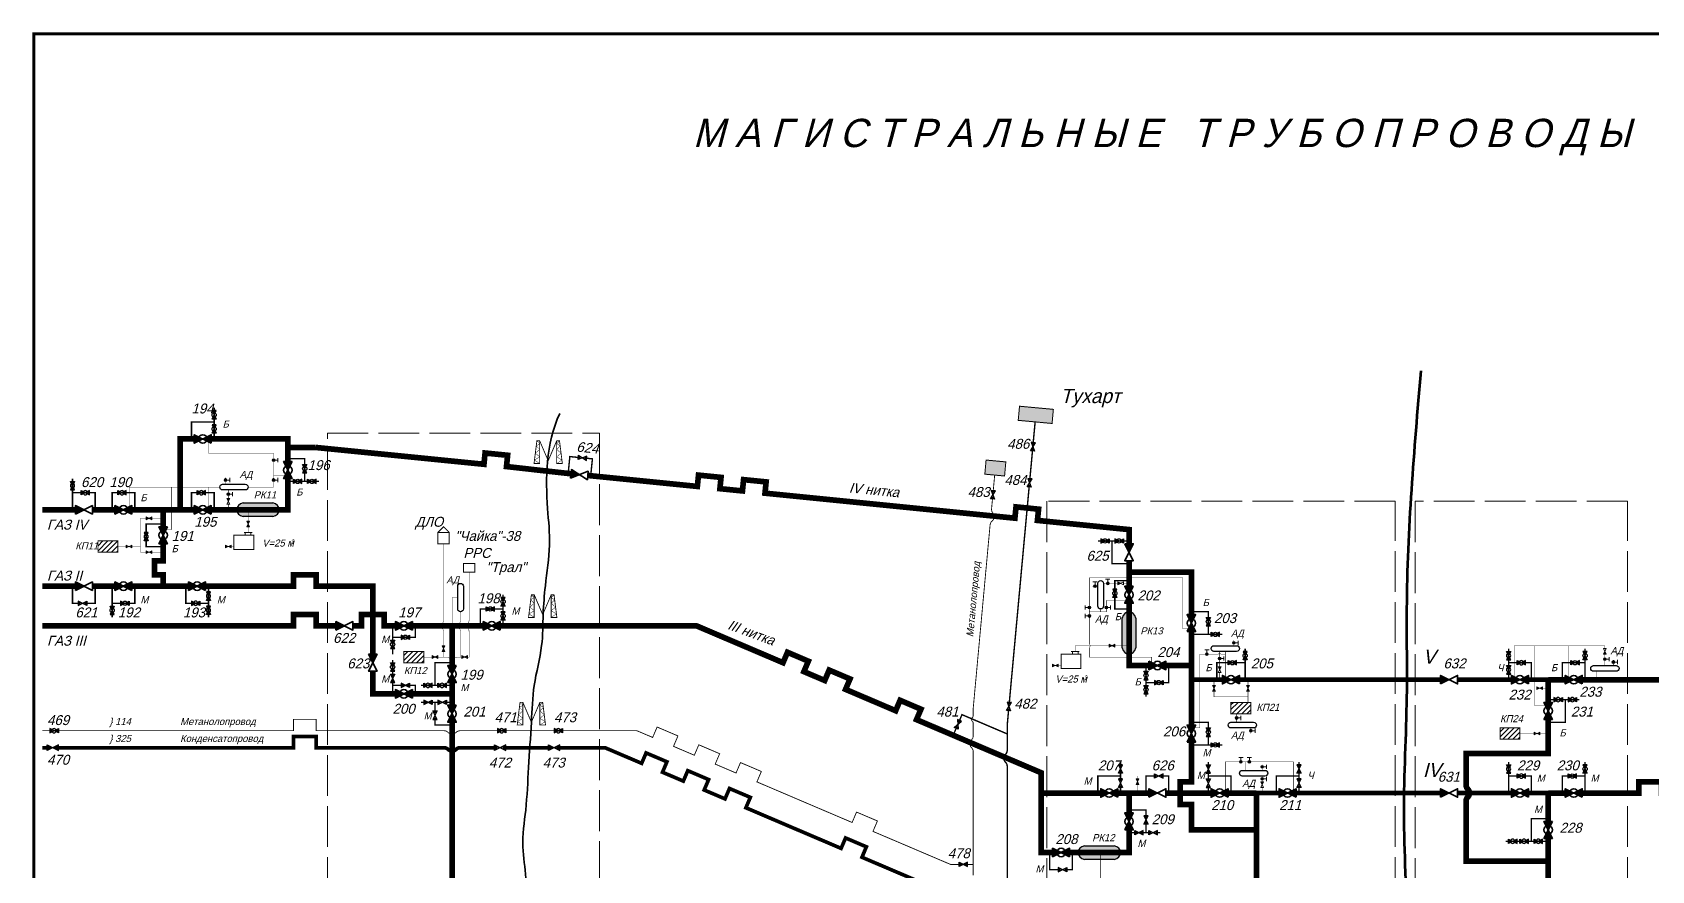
# Model space of a CAD drawing. Header units: millimetres. Extents: x 0 to 3108, y -1 to 580.
# Drawn here: x 1069 to 1640, y 284 to 580 of the extents above; entities that cross this region are included whole.
import ezdxf

# ---------------------------------------------------------------- set-up
doc = ezdxf.new("R2010")
doc.units = ezdxf.units.MM
doc.header["$MEASUREMENT"] = 0
doc.linetypes.add('ACAD_ISO02W100', pattern=[15, 12, -3])
for name, color, linetype in [('АД', 7, 'Continuous'), ('Вентили', 7, 'Continuous'), ('ВТС', 7, 'Continuous'), ('ДЛО', 7, 'Continuous'), ('Емкости', 7, 'Continuous'), ('Задвижки ручн.ВД', 7, 'Continuous'), ('Клапаны обр.', 7, 'Continuous'), ('КП', 7, 'Continuous'), ('Краны шар.ВД', 7, 'Continuous'), ('Площадки', 7, 'Continuous'), ('Рамка', 7, 'Continuous'), ('Трубы 0057', 7, 'Continuous'), ('Трубы 0108', 7, 'Continuous'), ('Трубы 0114', 7, 'Continuous'), ('Трубы 0159', 7, 'Continuous'), ('Трубы 0325', 7, 'Continuous'), ('Трубы 0529', 7, 'Continuous'), ('Трубы 0720', 7, 'Continuous')]:
    doc.layers.add(name, color=color, linetype=linetype)
doc.layers.add('Штрих.', color=7, linetype='ACAD_ISO02W100', lineweight=15)
doc.styles.add('# елементов', font='ruslat.shx', dxfattribs={"oblique": 15, "height": 2.5})
doc.styles.add('# елементов 3.5', font='ruslat.shx', dxfattribs={"oblique": 15, "height": 3.5})
doc.styles.add('Наим. объектов', font='ruslat.shx', dxfattribs={"oblique": 15, "height": 3.5})
doc.styles.add('Наим. труб', font='ruslat.shx', dxfattribs={"oblique": 15, "height": 2.5})
doc.styles.add('Рамка 10', font='ruslat.shx', dxfattribs={"oblique": 15, "height": 10})
doc.styles.add('Рамка 5', font='ruslat.shx', dxfattribs={"oblique": 15, "height": 5})

# ---------------------------------------------------------------- blocks, each defined once
blk = doc.blocks.new('Клапан обр.')
at = {"layer": 'Клапаны обр.', "linetype": 'ByBlock', "lineweight": -2}
blk.add_hatch(color=0, dxfattribs=at).paths.add_polyline_path([(0, 0.25), (0, -0.25), (0.5, 0)])
at = {"layer": 'Клапаны обр.', "color": 0, "linetype": 'ByBlock', "lineweight": -2}
blk.add_lwpolyline([(0, -0.25), (0, 0.25), (1, -0.25), (1, 0.25)], close=True, dxfattribs=at)
blk = doc.blocks.new('Кран шар.ВД')
at = {"layer": 'Краны шар.ВД', "linetype": 'ByBlock', "lineweight": -2}
h = blk.add_hatch(color=0, dxfattribs=at)
edge = h.paths.add_edge_path()
edge.add_ellipse((0.5, 0), major_axis=(0.177, 0.177), ratio=1, start_angle=108.43495, end_angle=135, ccw=False)
edge.add_line((0.276, 0.112), (0, 0.25))
edge.add_line((0, 0.25), (0, -0.25))
edge.add_line((0, -0.25), (0.276, -0.112))
edge.add_ellipse((0.5, 0), major_axis=(-0.177, 0.177), ratio=1, start_angle=45, end_angle=71.56505, ccw=False)
edge = h.paths.add_edge_path()
edge.add_line((0.5, 0), (0.276, 0.112))
edge.add_ellipse((0.5, 0), major_axis=(0.177, 0.177), ratio=1, start_angle=108.43495, end_angle=135)
edge.add_ellipse((0.5, 0), major_axis=(-0.177, 0.177), ratio=1, start_angle=45, end_angle=71.56505)
edge.add_line((0.276, -0.112), (0.5, 0))
edge = h.paths.add_edge_path()
edge.add_line((0.5, 0), (0.724, -0.112))
edge.add_ellipse((0.5, 0), major_axis=(0.177, 0.177), ratio=1, start_angle=288.43495, end_angle=315)
edge.add_ellipse((0.5, 0), major_axis=(-0.177, 0.177), ratio=1, start_angle=225, end_angle=251.56505)
edge.add_line((0.724, 0.112), (0.5, 0))
edge = h.paths.add_edge_path()
edge.add_ellipse((0.5, 0), major_axis=(0.177, 0.177), ratio=1, start_angle=288.43495, end_angle=315, ccw=False)
edge.add_line((0.724, -0.112), (1, -0.25))
edge.add_line((1, -0.25), (1, 0.25))
edge.add_line((1, 0.25), (0.724, 0.112))
edge.add_ellipse((0.5, 0), major_axis=(-0.177, 0.177), ratio=1, start_angle=225, end_angle=251.56505, ccw=False)
at = {"layer": 'Краны шар.ВД', "color": 0, "linetype": 'ByBlock', "lineweight": -2}
blk.add_lwpolyline([(0, 0.25), (1, -0.25), (1, 0.25), (0, -0.25)], close=True, dxfattribs=at)
blk.add_lwpolyline([(0.25, 0, 1), (0.75, 0, 1), (0.25, 0)], format="xyb", close=True, dxfattribs=at)
blk = doc.blocks.new('ВТС')
at = {"layer": 'ВТС', "linetype": 'ByBlock', "lineweight": -2}
blk.add_hatch(color=0, dxfattribs=at).paths.add_polyline_path([(0.15, 0.2, 0.75), (0.15, -0.2), (0.85, -0.2, 0.75), (0.85, 0.2)])
at = {"layer": 'ВТС', "color": 0, "linetype": 'ByBlock', "lineweight": -2}
blk.add_lwpolyline([(0.15, -0.2, -0.75), (0.15, 0.2), (0.85, 0.2, -0.75), (0.85, -0.2)], format="xyb", close=True, dxfattribs=at)
blk = doc.blocks.new('АД')
at = {"layer": 'АД', "color": 0, "linetype": 'ByBlock', "lineweight": -2}
blk.add_lwpolyline([(0.9, -0.1), (0.1, -0.1, -1), (0.1, 0.1), (0.9, 0.1, -1)], format="xyb", close=True, dxfattribs=at)
blk = doc.blocks.new('Вентиль')
at = {"layer": 'Вентили', "linetype": 'ByBlock', "lineweight": -2}
blk.add_hatch(color=0, dxfattribs=at).paths.add_polyline_path([(1, 0, 1), (0, 0, 1)])
at = {"layer": 'Вентили', "color": 0, "linetype": 'ByBlock', "lineweight": -2}
for points in [[(-0.25, 1.5), (1.25, 1.5)], [(0.5, 0.5), (0.5, 1.5)]]:
    blk.add_lwpolyline(points, dxfattribs=at)
blk.add_lwpolyline([(0, 0, 1), (1, 0, 1)], format="xyb", close=True, dxfattribs=at)
blk = doc.blocks.new('Задвижка ручн.ВД')
at = {"layer": 'Задвижки ручн.ВД', "linetype": 'ByBlock', "lineweight": -2}
h = blk.add_hatch(color=0, dxfattribs=at)
edge = h.paths.add_edge_path()
edge.add_ellipse((0.5, 0), major_axis=(0.177, 0.177), ratio=1, start_angle=108.4349, end_angle=135, ccw=False)
edge.add_line((0.28, 0.11), (0, 0.25))
edge.add_line((0, 0.25), (0, -0.25))
edge.add_line((0, -0.25), (0.28, -0.11))
edge.add_ellipse((0.5, 0), major_axis=(-0.177, 0.177), ratio=1, start_angle=45, end_angle=71.5651, ccw=False)
edge = h.paths.add_edge_path()
edge.add_line((0.5, 0), (0.28, 0.11))
edge.add_ellipse((0.5, 0), major_axis=(0.177, 0.177), ratio=1, start_angle=108.4349, end_angle=135)
edge.add_ellipse((0.5, 0), major_axis=(-0.177, 0.177), ratio=1, start_angle=45, end_angle=71.5651)
edge.add_line((0.28, -0.11), (0.5, 0))
edge = h.paths.add_edge_path()
edge.add_line((0.5, 0), (0.72, -0.11))
edge.add_ellipse((0.5, 0), major_axis=(0.177, 0.177), ratio=1, start_angle=288.4349, end_angle=315)
edge.add_ellipse((0.5, 0), major_axis=(-0.177, 0.177), ratio=1, start_angle=225, end_angle=251.5651)
edge.add_line((0.72, 0.11), (0.5, 0))
edge = h.paths.add_edge_path()
edge.add_ellipse((0.5, 0), major_axis=(0.177, 0.177), ratio=1, start_angle=288.4349, end_angle=315, ccw=False)
edge.add_line((0.72, -0.11), (1, -0.25))
edge.add_line((1, -0.25), (1, 0.25))
edge.add_line((1, 0.25), (0.72, 0.11))
edge.add_ellipse((0.5, 0), major_axis=(-0.177, 0.177), ratio=1, start_angle=225, end_angle=251.5651, ccw=False)
at = {"layer": 'Задвижки ручн.ВД', "color": 0, "linetype": 'ByBlock', "lineweight": -2}
blk.add_lwpolyline([(1, 0.25), (0, -0.25), (0, 0.25), (1, -0.25)], close=True, dxfattribs=at)
blk = doc.blocks.new('Пересеч. 057-114')
at = {"layer": 'Трубы 0057', "const_width": 0.15}
blk.add_lwpolyline([(-0.71, 0, -0.198912), (-0.35, -0.15), (-0.35, -0.15, 0.414214), (0.35, -0.15), (0.35, -0.15, -0.198912), (0.71, 0)], format="xyb", dxfattribs=at)
blk = doc.blocks.new('КП')
at = {"layer": 'Емкости', "linetype": 'ByBlock', "lineweight": -2}
h = blk.add_hatch(dxfattribs=at)
h.set_pattern_fill('ANSI31', color=0, scale=10, angle=180, style=0)
h.set_pattern_definition([(225, (927, 327), (0.8838835, -0.8838835), [])])
h.paths.add_polyline_path([(7, 2), (0, 2), (0, -2), (7, -2)])
at = {"layer": 'Емкости', "color": 0, "linetype": 'ByBlock', "lineweight": -2, "const_width": 0.35}
blk.add_lwpolyline([(7, -2), (0, -2), (0, 2), (7, 2)], close=True, dxfattribs=at)
blk = doc.blocks.new('Пересеч. 114-720')
at = {"layer": 'Трубы 0114', "color": 0, "linetype": 'ByBlock', "lineweight": -2, "const_width": 0.3}
blk.add_lwpolyline([(-2.83, 0, -0.198912), (-1.41, -0.59), (-1.41, -0.59, 0.414214), (1.41, -0.59), (1.41, -0.59, -0.198912), (2.83, 0)], format="xyb", dxfattribs=at)
blk = doc.blocks.new('Пересеч. 114-325')
at = {"layer": 'Трубы 0114', "color": 0, "linetype": 'ByBlock', "lineweight": -2, "const_width": 0.3}
blk.add_lwpolyline([(-1.41, 0, -0.198912), (-0.71, -0.29), (-0.71, -0.29, 0.414214), (0.71, -0.29), (0.71, -0.29, -0.198912), (1.41, 0)], format="xyb", dxfattribs=at)
blk = doc.blocks.new('Пересеч. 159-720')
at = {"layer": 'Трубы 0159', "const_width": 0.5}
blk.add_lwpolyline([(-2.83, 0, -0.198912), (-1.41, -0.59), (-1.41, -0.59, 0.414214), (1.41, -0.59), (1.41, -0.59, -0.198912), (2.83, 0)], format="xyb", dxfattribs=at)
blk = doc.blocks.new('Пересеч. 720-159')
at = {"layer": 'Трубы 0720', "const_width": 2}
blk.add_lwpolyline([(-2.83, 0, -0.198912), (-1.41, -0.59), (-1.41, -0.59, 0.414214), (1.41, -0.59), (1.41, -0.59, -0.198912), (2.83, 0)], format="xyb", dxfattribs=at)
blk = doc.blocks.new('ДЛО')
at = {"layer": 'ДЛО', "color": 0, "linetype": 'ByBlock', "lineweight": -2, "const_width": 0.35}
blk.add_lwpolyline([(2, 0), (-2, 0), (-2, 4), (0, 6), (2, 4)], close=True, dxfattribs=at)
blk.add_lwpolyline([(-2, 4), (2, 4)], dxfattribs=at)
blk = doc.blocks.new('Пересеч. 325-720')
at = {"layer": 'Трубы 0325', "color": 0, "linetype": 'ByBlock', "lineweight": -2, "const_width": 1.3}
blk.add_lwpolyline([(-2.83, 0, -0.198912), (-1.41, -0.59), (-1.41, -0.59, 0.414214), (1.41, -0.59), (1.41, -0.59, -0.198912), (2.83, 0)], format="xyb", dxfattribs=at)
blk = doc.blocks.new('Пересеч. 057-720')
at = {"layer": 'Трубы 0057', "const_width": 0.15}
blk.add_lwpolyline([(-1.95, 0, -0.148069), (-1.12, -0.25), (-0.83, -0.45, 0.302776), (0.83, -0.45), (1.12, -0.25, -0.148069), (1.95, 0)], format="xyb", dxfattribs=at)

msp = doc.modelspace()

# ---------------------------------------------------------------- hatches: boundary and pattern name
at = {"layer": 'Площадки', "lineweight": 15}
for points in [[(1429.29, 446.44), (1417.34, 447.54), (1416.88, 442.56), (1428.83, 441.46)], [(1412.51, 427.89), (1405.54, 428.54), (1405.09, 423.56), (1412.06, 422.92)]]:
    msp.add_hatch(color=9, dxfattribs=at).paths.add_polyline_path(points)

# ---------------------------------------------------------------- linework, layer by layer
at = {"layer": 'Емкости', "const_width": 0.35}
for points in [[(1140, 402), (1147, 402), (1147, 397), (1140, 397)], [(1221, 392), (1225, 392), (1225, 389), (1221, 389)], [(1432, 360), (1439, 360), (1439, 355), (1432, 355)]]:
    msp.add_lwpolyline(points, close=True, dxfattribs=at)
for points in [[(1143.5, 403), (1146.5, 403)], [(1144, 402), (1144, 403)], [(1146, 402), (1146, 403)], [(1435.5, 361), (1438.5, 361)], [(1436, 360), (1436, 361)], [(1438, 360), (1438, 361)]]:
    msp.add_lwpolyline(points, dxfattribs=at)
at = {"layer": 'Площадки'}
for points, const_width in [([(1417.34, 447.54), (1429.29, 446.44), (1428.83, 441.46), (1416.88, 442.56)], 0.35), ([(1246.94, 435.31), (1245.94, 427.31), (1247.94, 427.31), (1247.94, 435.31)], 0.3), ([(1253.94, 427.31), (1253.94, 435.31), (1254.94, 435.31), (1255.94, 427.31)], 0.3), ([(1405.54, 428.54), (1412.51, 427.89), (1412.06, 422.92), (1405.09, 423.56)], 0.35), ([(1245, 381), (1244, 373), (1246, 373), (1246, 381)], 0.3), ([(1252, 373), (1252, 381), (1253, 381), (1254, 373)], 0.3), ([(1241, 343), (1240, 335), (1242, 335), (1242, 343)], 0.3), ([(1248, 335), (1248, 343), (1249, 343), (1250, 335)], 0.3)]:
    msp.add_lwpolyline(points, close=True, dxfattribs=dict(at, const_width=const_width))
for points, const_width in [([(1247.94, 427.31), (1246.09, 428.54), (1247.94, 429.69), (1246.39, 430.94), (1247.94, 432.31), (1246.71, 433.53), (1247.94, 434.31), (1246.94, 435.31)], 0.15), ([(1247.94, 435.31), (1250.94, 428.31), (1253.94, 435.31)], 0.3), ([(1253.94, 427.31), (1255.78, 428.54), (1253.94, 429.69), (1255.48, 430.94), (1253.94, 432.31), (1255.16, 433.53), (1253.94, 434.31), (1254.94, 435.31)], 0.15), ([(1246, 373), (1244.15, 374.23), (1246, 375.38), (1244.45, 376.63), (1246, 378), (1244.78, 379.22), (1246, 380), (1245, 381)], 0.15), ([(1246, 381), (1249, 374), (1252, 381)], 0.3), ([(1252, 373), (1253.85, 374.23), (1252, 375.38), (1253.55, 376.63), (1252, 378), (1253.22, 379.22), (1252, 380), (1253, 381)], 0.15), ([(1242, 335), (1240.15, 336.23), (1242, 337.38), (1240.45, 338.63), (1242, 340), (1240.78, 341.22), (1242, 342), (1241, 343)], 0.15), ([(1242, 343), (1245, 336), (1248, 343)], 0.3), ([(1248, 335), (1249.85, 336.23), (1248, 337.38), (1249.55, 338.63), (1248, 340), (1249.22, 341.22), (1248, 342), (1249, 343)], 0.15)]:
    msp.add_lwpolyline(points, dxfattribs=dict(at, const_width=const_width))
at = {"layer": 'Площадки', "color": 5, "lineweight": 100}
msp.add_spline([(1559, 460), (1554, 376), (1554, 345), (1553, 304), (1554, 262), (1552, 193), (1554, 153), (1553, 120), (1551, 68)], degree=3, dxfattribs=at)
at = {"layer": 'Площадки', "color": 5, "lineweight": 35}
msp.add_open_spline([(1255, 445), (1250, 434), (1250, 417), (1252, 398), (1250, 386), (1249, 374), (1249.1, 361.93), (1245.49, 349.5), (1245.07, 334.98), (1243.91, 320.34), (1243.36, 305.66), (1241.25, 292.66), (1243.97, 279.35), (1241.02, 265.66), (1243.9, 249.68), (1241.67, 234.02), (1241.71, 217.65), (1243.75, 201.01), (1241.11, 181.34), (1243.68, 156.65), (1243.31, 138.3), (1240, 90)], degree=3, knots=[0, 0, 0, 0, 33.734256, 48.052077, 64.176592, 74.616899, 85.797239, 100.11506, 113.153464, 129.184684, 144.21798, 157.256385, 168.301746, 184.332966, 198.368635, 216.396391, 231.396391, 247.42761, 266.453908, 290.474732, 321.557276, 321.557276, 321.557276, 321.557276], dxfattribs=at)
at = {"layer": 'Рамка', "const_width": 1}
msp.add_lwpolyline([(1069.33, 0), (1069.33, 579), (2064.67, 579), (2064.67, 0)], close=True, dxfattribs=at)
at = {"layer": 'Трубы 0057', "const_width": 0.15}
for points in [[(1131, 436), (1131, 431), (1154, 431), (1154, 419), (1145, 419)], [(1159, 423), (1154, 423)], [(1135, 419), (1103, 419), (1103, 411)], [(1118, 419), (1118, 404), (1115, 404)], [(1131, 419), (1131, 411)], [(1137, 420), (1137, 422.5)], [(1138, 418), (1138, 415)], [(1138, 413), (1138, 411)], [(1109, 408), (1107, 408), (1107, 396), (1109, 396)], [(1115, 408), (1111, 408)], [(1145, 411), (1145, 407)], [(1145, 405), (1145, 403)], [(1102, 398), (1099, 398)], [(1107, 398), (1104, 398)], [(1111, 396), (1115, 396)], [(1140, 398), (1139, 398)], [(1214, 371.95), (1214, 399)], [(1223, 389), (1223, 371.95)], [(1478, 369), (1475, 369), (1475, 387), (1442, 387), (1442, 363.71)], [(1445, 384), (1443, 384)], [(1452, 385), (1447, 385)], [(1456, 385), (1454, 385)], [(1219, 380), (1217, 380), (1217, 370)], [(1442, 375), (1448, 375), (1448, 379), (1456, 379)], [(1220, 375), (1220, 371.95)], [(1446, 376), (1446, 375)], [(1214, 363), (1214, 368.05)], [(1220, 368.05), (1220, 359)], [(1223, 368.05), (1223, 359), (1222.5, 359)], [(1214, 359), (1214, 361)], [(1442, 362.29), (1442, 359), (1464, 359), (1464, 357)], [(1456, 363), (1451, 363)], [(1488, 361), (1488, 355.5)], [(1490, 351), (1490, 361)], [(1493, 363), (1493, 365)], [(1592, 351), (1592, 363), (1624, 363), (1624, 362)], [(1599, 363), (1599, 342), (1604, 342)], [(1611, 363), (1611, 351)], [(1210, 359), (1207, 359)], [(1215.05, 359), (1212, 359)], [(1220.5, 359), (1218.95, 359)], [(1432, 356), (1431, 356)], [(1487.29, 360), (1481, 360), (1481, 334), (1478, 334)], [(1490, 360), (1488.71, 360)], [(1624, 360), (1624, 356)], [(1627, 358), (1627, 356)], [(1486, 351), (1486, 349)], [(1488, 353.5), (1488, 351)], [(1498, 349), (1498, 351)], [(1621, 354), (1621, 351)], [(1486, 347), (1486, 345), (1498, 345)], [(1498, 343), (1498, 347)], [(1604, 348), (1602, 348)], [(1494, 339), (1494, 336)], [(1499, 332), (1499, 334)], [(1594, 332), (1599, 332)], [(1601, 332), (1604, 332)], [(1490, 311), (1490, 322), (1514, 322), (1514, 311)], [(1497, 322), (1497, 319)], [(1503, 321), (1503, 319)], [(1459, 316), (1459, 317)], [(1503, 315), (1503, 317)], [(1459, 311), (1459, 314)], [(1503, 311), (1503, 313)], [(1446, 290), (1446, 280), (1444, 280)]]:
    msp.add_lwpolyline(points, dxfattribs=at)
at = {"layer": 'Трубы 0057'}
msp.add_lwpolyline([(1449, 363, 0.15, 0.15, 0), (1437, 363, 0.15, 0.15, 0), (1437, 361, 0, 0, 0)], format="xyseb", dxfattribs=at)
at = {"layer": 'Трубы 0108', "color": 5, "const_width": 0.3}
for points in [[(1408.07, 417.75), (1408.57, 423.24)], [(1407.47, 411.31), (1407.79, 414.77)], [(1401, 338.4), (1401, 341), (1406.95, 405.67)], [(1401, 331.22), (1401, 335.57)], [(1401, 282), (1401, 325.56)]]:
    msp.add_lwpolyline(points, dxfattribs=at)
at = {"layer": 'Трубы 0114', "color": 5, "const_width": 0.3}
for points in [[(1072.33, 333), (1075, 333)], [(1219.83, 333), (1233, 333)], [(1401, 285.8), (1399, 285.8)]]:
    msp.add_lwpolyline(points, dxfattribs=at)
at = {"layer": 'Трубы 0114', "color": 5}
for points in [[(1078, 333, 0.3, 0.3, 0), (1161, 333, 0.3, 0.3, 0), (1161, 337, 0.3, 0.3, 0), (1169, 337, 0.3, 0.3, 0), (1169, 333, 0.3, 0.3, 0), (1214.17, 333, 0, 0, 0)], [(1256, 333, 0.3, 0.3, 0), (1282.25, 333, 0.3, 0.3, 0), (1287.82, 330.63, 0.3, 0.3, 0), (1289.39, 334.31, 0.3, 0.3, 0), (1296.75, 331.17, 0.3, 0.3, 0), (1295.18, 327.49, 0.3, 0.3, 0), (1302.54, 324.35, 0.3, 0.3, 0), (1304.11, 328.03, 0.3, 0.3, 0), (1311.47, 324.89, 0.3, 0.3, 0), (1309.9, 321.22, 0.3, 0.3, 0), (1317.26, 318.08, 0.3, 0.3, 0), (1318.83, 321.76, 0.3, 0.3, 0), (1326.19, 318.62, 0.3, 0.3, 0), (1324.62, 314.94, 0.3, 0.3, 0), (1358.24, 300.61, 0.3, 0.3, 0), (1359.81, 304.29, 0.3, 0.3, 0), (1367.17, 301.15, 0.3, 0.3, 0), (1365.6, 297.47, 0.3, 0.3, 0), (1393, 285.8, 0.3, 0.3, 0), (1396, 285.8, 0, 0, 0)]]:
    msp.add_lwpolyline(points, format="xyseb", dxfattribs=at)
at = {"layer": 'Трубы 0114', "color": 5, "lineweight": 25, "const_width": 0.3}
msp.add_lwpolyline([(1236, 333), (1253, 333)], dxfattribs=at)
at = {"layer": 'Трубы 0159', "const_width": 0.5}
for points in [[(1133, 446), (1133, 447)], [(1125, 436), (1125, 442), (1133, 442)], [(1133, 441), (1133, 443)], [(1422.18, 434.75), (1422.85, 442.01)], [(1133, 436), (1133, 438)], [(1159, 429), (1165, 429), (1165, 427)], [(1264.55, 429.17), (1266.55, 428.97), (1265.95, 423)], [(1421.01, 422), (1421.91, 431.76)], [(1165, 424), (1165, 421)], [(1083, 421), (1083, 422)], [(1083, 411), (1083, 418)], [(1159, 421), (1161, 421)], [(1164, 421), (1166, 421)], [(1169, 421), (1170, 421)], [(1413.74, 343.04), (1420.73, 419.01)], [(1086, 417), (1083, 417)], [(1091, 411), (1091, 417), (1089, 417)], [(1099, 417), (1097, 417), (1097, 411)], [(1127, 417), (1125, 417), (1125, 411)], [(1109, 400), (1109, 398), (1115, 398)], [(1446, 400), (1445, 400)], [(1451, 400), (1449, 400)], [(1456, 392), (1450, 392), (1450, 400)], [(1456, 400), (1454, 400)], [(1085, 378), (1083, 378), (1083, 384)], [(1097, 384), (1097, 377)], [(1105, 384), (1105, 378), (1103, 378)], [(1123, 384), (1123, 378), (1125, 378)], [(1131, 384), (1131, 382)], [(1100, 378), (1097, 378)], [(1128, 378), (1131, 378)], [(1131, 379), (1131, 377)], [(1235, 380), (1235, 381)], [(1451, 380), (1451, 376), (1456, 376)], [(1097, 374), (1097, 373)], [(1131, 374), (1131, 373)], [(1227, 370), (1227, 376), (1229, 376)], [(1232, 376), (1235, 376)], [(1235, 375), (1235, 377)], [(1235, 370), (1235, 372)], [(1478, 375), (1484, 375), (1484, 373)], [(1196, 370), (1196, 365)], [(1199, 366), (1196, 366)], [(1204, 370), (1204, 366), (1202, 366)], [(1478, 367), (1485, 367)], [(1484, 370), (1484, 367)], [(1488, 367), (1489, 367)], [(1196, 362), (1196, 361)], [(1196, 360), (1196, 361)], [(1497, 361), (1497, 362)], [(1590, 361), (1590, 362)], [(1617, 361), (1617, 362)], [(1196, 358), (1196, 357)], [(1217, 357), (1211, 357), (1211, 349)], [(1462, 356), (1462, 354)], [(1470, 356), (1470, 350), (1468, 350)], [(1487, 351), (1487, 357), (1491, 357)], [(1494, 357), (1497, 357)], [(1497, 351), (1497, 358)], [(1590, 356), (1590, 358)], [(1593, 357), (1590, 357)], [(1598, 351), (1598, 357), (1596, 357)], [(1609, 351), (1609, 357), (1612, 357)], [(1615, 357), (1617, 357)], [(1617, 351), (1617, 358)], [(1196, 353), (1196, 354)], [(1196, 346), (1196, 350)], [(1199, 349), (1196, 349)], [(1204, 346), (1204, 349), (1202, 349)], [(1207, 349), (1206, 349)], [(1212, 349), (1210, 349)], [(1217, 349), (1215, 349)], [(1462, 351), (1462, 349)], [(1465, 350), (1462, 350)], [(1590, 351), (1590, 353)], [(1207, 343), (1206, 343)], [(1212, 343), (1210, 343)], [(1211, 340), (1211, 343)], [(1217, 343), (1215, 343)], [(1462, 346), (1462, 345)], [(1604, 336), (1610, 336), (1610, 344)], [(1604, 344), (1606, 344)], [(1609, 344), (1611, 344)], [(1614, 344), (1615, 344)], [(1413, 331.87), (1397.03, 338.68), (1396.16, 336.63)], [(1413, 326.1), (1413, 335), (1413.46, 340.05)], [(1217, 335), (1211, 335), (1211, 337)], [(1394.98, 333.87), (1393.93, 331.4)], [(1478, 336), (1484, 336), (1484, 334)], [(1478, 328), (1485, 328)], [(1484, 331), (1484, 328)], [(1488, 328), (1489, 328)], [(1413, 276.41), (1413, 320.44)], [(1453, 321), (1453, 322)], [(1484, 321), (1484, 322)], [(1516, 321), (1516, 322)], [(1590, 321), (1590, 322)], [(1617, 321), (1617, 322)], [(1445, 311), (1445, 317), (1453, 317)], [(1453, 316), (1453, 318)], [(1462, 311), (1462, 317), (1465, 317)], [(1484, 316), (1484, 318)], [(1492, 311), (1492, 317), (1484, 317)], [(1508, 311), (1508, 317), (1516, 317)], [(1516, 316), (1516, 318)], [(1590, 311), (1590, 318)], [(1593, 317), (1590, 317)], [(1598, 311), (1598, 317), (1596, 317)], [(1609, 311), (1609, 317), (1611, 317)], [(1614, 317), (1617, 317)], [(1617, 311), (1617, 318)], [(1453, 311), (1453, 313)], [(1484, 311), (1484, 313)], [(1516, 311), (1516, 313)], [(1456, 305), (1462, 305), (1462, 303)], [(1462, 300), (1462, 297)], [(1604, 302), (1598, 302), (1598, 294)], [(1456, 297), (1458, 297)], [(1461, 297), (1463, 297)], [(1466, 297), (1467, 297)], [(1590, 294), (1589, 294)], [(1594, 294), (1593, 294)], [(1599, 294), (1597, 294)], [(1604, 294), (1602, 294)], [(1428, 290), (1428, 284), (1431, 284)]]:
    msp.add_lwpolyline(points, dxfattribs=at)
at = {"layer": 'Трубы 0159'}
for points in [[(1257.99, 423.8, 0.5, 0.5, 0), (1258.58, 429.77, 0.5, 0.5, 0), (1261.57, 429.47, 0, 0, 0)], [(1105, 411, 0.5, 0.5, 0), (1105, 417, 0.5, 0.5, 0), (1102, 417, 0, 0, 0)], [(1133, 411, 0.5, 0.5, 0), (1133, 417, 0.5, 0.5, 0), (1130, 417, 0, 0, 0)], [(1115, 406, 0.5, 0.5, 0), (1109, 406, 0.5, 0.5, 0), (1109, 403, 0, 0, 0)], [(1091, 384, 0.5, 0.5, 0), (1091, 378, 0.5, 0.5, 0), (1088, 378, 0, 0, 0)], [(1456, 386, 0.5, 0.5, 0), (1451, 386, 0.5, 0.5, 0), (1451, 383, 0, 0, 0)], [(1468, 317, 0.5, 0.5, 0), (1470, 317, 0.5, 0.5, 0), (1470, 311, 0, 0, 0)], [(1434, 284, 0.5, 0.5, 0), (1436, 284, 0.5, 0.5, 0), (1436, 290, 0, 0, 0)]]:
    msp.add_lwpolyline(points, format="xyseb", dxfattribs=at)
at = {"layer": 'Трубы 0325', "color": 1}
for points in [[(1078, 327, 1.3, 1.3, 0), (1161, 327, 1.3, 1.3, 0), (1161, 331, 1.3, 1.3, 0), (1169, 331, 1.3, 1.3, 0), (1169, 327, 1.3, 1.3, 0), (1214.17, 327, 0, 0, 0)], [(1255, 327, 1.3, 1.3, 0), (1271, 327, 1.3, 1.3, 0), (1283.93, 321.49, 1.3, 1.3, 0), (1285.5, 325.17, 1.3, 1.3, 0), (1292.86, 322.03, 1.3, 1.3, 0), (1291.29, 318.35, 1.3, 1.3, 0), (1298.65, 315.22, 1.3, 1.3, 0), (1300.22, 318.9, 1.3, 1.3, 0), (1307.58, 315.76, 1.3, 1.3, 0), (1306.01, 312.08, 1.3, 1.3, 0), (1313.37, 308.94, 1.3, 1.3, 0), (1314.94, 312.62, 1.3, 1.3, 0), (1322.3, 309.48, 1.3, 1.3, 0), (1320.73, 305.81, 1.3, 1.3, 0), (1354.35, 291.47, 1.3, 1.3, 0), (1355.92, 295.15, 1.3, 1.3, 0), (1363.28, 292.02, 1.3, 1.3, 0), (1361.71, 288.34, 1.3, 1.3, 0), (1393, 275, 1.3, 1.3, 0), (1395, 275, 0, 0, 0)]]:
    msp.add_lwpolyline(points, format="xyseb", dxfattribs=at)
at = {"layer": 'Трубы 0325', "color": 1, "const_width": 1.3}
for points in [[(1072.33, 327), (1074, 327)], [(1219.83, 327), (1232, 327)]]:
    msp.add_lwpolyline(points, dxfattribs=at)
at = {"layer": 'Трубы 0325', "color": 1, "lineweight": 25, "const_width": 1.3}
msp.add_lwpolyline([(1236, 327), (1251, 327)], dxfattribs=at)
at = {"layer": 'Трубы 0720'}
for points, const_width in [([(1121, 411), (1121, 436), (1126, 436)], 2), ([(1132, 436), (1159, 436), (1159, 428)], 2), ([(1159, 433), (1168.75, 433)], 2), ([(1168.75, 433), (1228.26, 427.05), (1228.65, 431.03), (1236.61, 430.23), (1236.22, 426.25), (1258.98, 423.7)], 2), ([(1159, 422), (1159, 411), (1132, 411)], 2), ([(1098, 411), (1090, 411)], 2), ([(1126, 411), (1104, 411)], 2), ([(1115, 384), (1115, 388), (1112, 388), (1112, 393), (1115, 393), (1115, 399)], 2), ([(1456, 393), (1456, 384)], 2), ([(1456, 389), (1478, 389), (1478, 374)], 2), ([(1098, 384), (1090, 384)], 2), ([(1124, 384), (1104, 384)], 2), ([(1456, 378), (1456, 356), (1463, 356)], 2), ([(1182, 370), (1185, 370), (1185, 374), (1193, 374), (1193, 370), (1197, 370)], 2), ([(1203, 370), (1228, 370)], 2), ([(1217, 370), (1217, 356)], 2), ([(1478, 368), (1478, 335)], 2), ([(1197, 346), (1189, 346), (1189, 354)], 2), ([(1469, 356), (1478, 356)], 2), ([(1217, 350), (1217, 342)], 2), ([(1478, 351), (1489, 351)], 1.7), ([(1495, 351), (1566, 351)], 1.7), ([(1572, 351), (1591, 351)], 1.7), ([(1604, 351), (1604, 343)], 2), ([(1604, 351), (1610, 351)], 2), ([(1217, 346), (1203, 346)], 2), ([(1604, 337), (1604, 325), (1575, 325), (1575, 313.83)], 2), ([(1478, 329), (1478, 315), (1474, 315), (1474, 307), (1478, 307), (1478, 298), (1501, 298)], 2), ([(1425, 311), (1446, 311)], 2), ([(1452, 311), (1463, 311)], 2), ([(1456, 311), (1456, 304)], 2), ([(1469, 311), (1485, 311)], 2), ([(1491, 311), (1501, 311)], 2), ([(1501, 311), (1509, 311)], 1.7), ([(1515, 311), (1566, 311)], 1.7), ([(1575, 308.17), (1575, 287), (1605, 287)], 2), ([(1604, 311), (1604, 301)], 2), ([(1604, 311), (1610, 311)], 2), ([(1456, 298), (1456, 290), (1435, 290)], 2), ([(1604, 295), (1604, 252), (1591, 252)], 2)]:
    msp.add_lwpolyline(points, dxfattribs=dict(at, const_width=const_width))
for points in [[(1264.95, 423.1, 2, 2, 0), (1303.6, 419.24, 2, 2, 0), (1304, 423.22, 2, 2, 0), (1311.96, 422.42, 2, 2, 0), (1311.56, 418.44, 2, 2, 0), (1319.52, 417.65, 2, 2, 0), (1319.92, 421.63, 2, 2, 0), (1327.88, 420.83, 2, 2, 0), (1327.48, 416.85, 2, 2, 0), (1415.71, 408.03, 2, 2, 0), (1416.11, 412.01, 2, 2, 0), (1424.07, 411.21, 2, 2, 0), (1423.67, 407.23, 2, 2, 0), (1456, 404, 2, 2, 0), (1456, 399, 0, 0, 0)], [(1084, 411, 2, 2, 0), (1072.33, 411, 2, 2, 0)], [(1115, 405, 2, 2, 0), (1115, 411, 0, 0, 0)], [(1189, 360, 2, 2, 0), (1189, 384, 2, 2, 0), (1169, 384, 2, 2, 0), (1169, 388, 2, 2, 0), (1161, 388, 2, 2, 0), (1161, 384, 2, 2, 0), (1130, 384, 0, 0, 0)], [(1084, 384, 2, 2, 0), (1072.33, 384, 2, 2, 0)], [(1072.33, 370, 2, 2, 0), (1161, 370, 2, 2, 0), (1161, 374, 2, 2, 0), (1169, 374, 2, 2, 0), (1169, 370, 2, 2, 0), (1176, 370, 0, 0, 0)], [(1234, 370, 2, 2, 0), (1303.37, 370, 2, 2, 0), (1333.85, 357.01, 2, 2, 0), (1335.42, 360.69, 2, 2, 0), (1342.78, 357.55, 2, 2, 0), (1341.21, 353.87, 2, 2, 0), (1348.57, 350.73, 2, 2, 0), (1350.14, 354.41, 2, 2, 0), (1357.5, 351.28, 2, 2, 0), (1355.93, 347.6, 2, 2, 0), (1373.61, 340.06, 2, 2, 0), (1375.18, 343.74, 2, 2, 0), (1382.54, 340.6, 2, 2, 0), (1380.97, 336.92, 2, 2, 0), (1425, 318.16, 2, 2, 0), (1425, 290, 2, 2, 0), (1429, 290, 0, 0, 0)], [(1616, 351, 2, 2, 0), (1651, 351, 2, 2, 0), (1651, 355, 2, 2, 0), (1659, 355, 2, 2, 0), (1659, 351, 2, 2, 0), (1666, 351, 0, 0, 0)], [(1597, 351, 1.7, 1.7, 0), (1604, 351, 0, 0, 0)], [(1446, 171, 2, 2, 0), (1263, 171, 2, 2, 0), (1263, 175, 2, 2, 0), (1255, 175, 2, 2, 0), (1255, 171, 2, 2, 0), (1217, 171, 2, 2, 0), (1217, 336, 0, 0, 0)], [(1616, 311, 2, 2, 0), (1636, 311, 2, 2, 0), (1636, 315, 2, 2, 0), (1644, 315, 2, 2, 0), (1644, 311, 2, 2, 0), (1706, 311, 2, 2, 0), (1706, 315, 2, 2, 0), (1714, 315, 2, 2, 0), (1714, 311, 2, 2, 0), (1739, 311, 0, 0, 0)], [(1501, 311, 2, 2, 0), (1501, 272, 1.7, 1.7, 0), (1509, 272, 0, 0, 0)], [(1572, 311, 1.7, 1.7, 0), (1591, 311, 1.7, 1.7, 0)], [(1597, 311, 1.7, 1.7, 0), (1604, 311, 0, 0, 0)]]:
    msp.add_lwpolyline(points, format="xyseb", dxfattribs=at)
at = {"layer": 'Штрих.', "ltscale": 1.2}
for points in [[(1173, 438), (1269, 438), (1269, 76), (1173, 76)], [(1550, 414), (1427, 414), (1427, 76), (1550, 76)], [(1632, 414), (1557, 414), (1557, 76), (1632, 76)]]:
    msp.add_lwpolyline(points, close=True, dxfattribs=at)

# ---------------------------------------------------------------- block references
at = {"layer": 'АД', "lineweight": 25, "xscale": 10, "yscale": 10}
for p in [(1135, 419), (1485, 362), (1619, 355), (1491, 335), (1495, 318)]:
    msp.add_blockref('АД', p, dxfattribs=at)
at = {"layer": 'АД', "lineweight": 25, "xscale": 10, "yscale": 10, "rotation": 90}
for p in [(1220, 375), (1446, 376)]:
    msp.add_blockref('АД', p, dxfattribs=at)
at = {"layer": 'Вентили', "lineweight": 15}
for p, rotation in [((1154, 429), 270), ((1137, 422), 270), ((1154, 422), 270), ((1138, 417), 270), ((1442, 376), 90), ((1442, 373), 90), ((1448, 377), 270), ((1493, 364.5), 270), ((1488, 359), 270), ((1624, 358.75), 270), ((1627, 357.75), 270), ((1494, 338), 270), ((1499, 333.5), 270), ((1503, 320.75), 270), ((1503, 316.5), 270)]:
    msp.add_blockref('Вентиль', p, dxfattribs=dict(at, rotation=rotation))
for p in [(1443.5, 384), (1448, 385), (1483, 360), (1495, 322), (1498, 322)]:
    msp.add_blockref('Вентиль', p, dxfattribs=at)
at = {"layer": 'ВТС', "xscale": 15, "yscale": 12}
msp.add_blockref('ВТС', (1141, 411), dxfattribs=at)
for p, rotation in [((1456, 375), 270), ((1453, 290), 180)]:
    msp.add_blockref('ВТС', p, dxfattribs=dict(at, rotation=rotation))
at = {"layer": 'ДЛО'}
msp.add_blockref('ДЛО', (1214, 399), dxfattribs=at)
at = {"layer": 'Задвижки ручн.ВД', "lineweight": 25, "yscale": 3}
for p, xscale, rotation in [((1421.91, 431.76), 3, 84.73997778432884), ((1264.55, 429.17), -3, 354.2897130648951), ((1407.79, 414.77), 3, 84.73997778432884), ((1420.73, 419.01), 3, 84.73997778432884), ((1085, 378), -3, 180), ((1196, 350), -3, 269.9999999999974), ((1199, 349), -3, 180), ((1210, 343), 3, 180.0000000000026), ((1215, 343), 3, 180.0000000000026), ((1413.46, 340.05), 3, 84.73997778432884), ((1211, 340), 3, 270), ((1394.98, 333.87), 3, 66.91486632718902), ((1453, 318), 3, 90.00000000000263), ((1484, 318), -3, 269.9999999999973), ((1516, 318), 3, 90.00000000000263), ((1453, 313), 3, 90.00000000000263), ((1465, 317), 3, 2.620777057525938e-12), ((1484, 313), -3, 269.9999999999973), ((1516, 313), 3, 90.00000000000263), ((1462, 300), 3, 90.00000000000263), ((1458, 297), 3, 2.620777057525938e-12), ((1463, 297), 3, 2.620777057525938e-12), ((1431, 284), -3, 179.9999999999974)]:
    msp.add_blockref('Задвижка ручн.ВД', p, dxfattribs=dict(at, xscale=xscale, rotation=rotation))
at = {"layer": 'Задвижки ручн.ВД', "lineweight": 15, "xscale": 2, "yscale": 2}
for p in [(1109, 408), (1102, 398), (1109, 396), (1137, 398), (1449, 363), (1210, 359), (1220.5, 359), (1429, 356), (1600, 348)]:
    msp.add_blockref('Задвижка ручн.ВД', p, dxfattribs=at)
for p, rotation in [((1145, 407), 270), ((1214, 363), 270), ((1486, 349), 270), ((1498, 349), 270), ((1601, 332), 180), ((1459, 316), 270)]:
    msp.add_blockref('Задвижка ручн.ВД', p, dxfattribs=dict(at, rotation=rotation))
at = {"layer": 'Задвижки ручн.ВД', "lineweight": 25}
for p, xscale, yscale in [((1074, 327), 4, 4), ((1232, 327), 4, 4), ((1251, 327), 4, 4), ((1396, 285.8), 3, 3)]:
    msp.add_blockref('Задвижка ручн.ВД', p, dxfattribs=dict(at, xscale=xscale, yscale=yscale))
at = {"layer": 'Клапаны обр.', "lineweight": 35, "xscale": 6, "yscale": 6}
for p, rotation in [((1258.98, 423.7), 354.2897130648951), ((1456, 399), 270), ((1189, 360), 270)]:
    msp.add_blockref('Клапан обр.', p, dxfattribs=dict(at, rotation=rotation))
for p in [(1084, 411), (1084, 384), (1176, 370), (1566, 351), (1463, 311), (1566, 311)]:
    msp.add_blockref('Клапан обр.', p, dxfattribs=at)
at = {"layer": 'Клапаны обр.', "lineweight": 15, "xscale": 2, "yscale": 2}
for p, rotation in [((1138, 415), 270), ((1624, 360), 90), ((1488, 355.5), 270), ((1503, 315), 270)]:
    msp.add_blockref('Клапан обр.', p, dxfattribs=dict(at, rotation=rotation))
msp.add_blockref('Клапан обр.', (1452, 385), dxfattribs=at)
at = {"layer": 'КП'}
for p in [(1092, 398), (1200, 359), (1492, 341)]:
    msp.add_blockref('КП', p, dxfattribs=at)
at = {"layer": 'КП', "rotation": 180}
msp.add_blockref('КП', (1594, 332), dxfattribs=at)
at = {"layer": 'Краны шар.ВД', "lineweight": 25, "yscale": 3}
for p, xscale, rotation in [((1133, 446), -3, 90), ((1133, 441), -3, 90), ((1165, 424), -3, 270), ((1083, 421), 3, 270), ((1109, 400), 3, 90), ((1446, 400), -3, 180), ((1451, 400), -3, 180), ((1100, 378), -3, 180), ((1128, 378), 3, 180), ((1131, 379), 3, 90), ((1235, 380), -3, 90), ((1451, 383), -3, 89.99999999999999), ((1097, 374), -3, 270), ((1131, 374), 3, 90), ((1235, 375), -3, 90), ((1484, 370), -3, 270), ((1199, 366), -3, 180), ((1196, 362), -3, 270), ((1497, 361), -3, 90), ((1590, 361), 3, 270), ((1617, 361), -3, 90), ((1196, 354), -3, 270), ((1590, 356), 3, 270), ((1462, 351), -3, 270), ((1462, 346), -3, 270), ((1465, 350), -3, 180), ((1609, 344), 3, 180), ((1614, 344), 3, 180), ((1078, 333), 3, 180), ((1236, 333), 3, 180), ((1256, 333), 3, 180), ((1484, 331), -3, 270), ((1590, 321), 3, 270), ((1617, 321), -3, 90)]:
    msp.add_blockref('Кран шар.ВД', p, dxfattribs=dict(at, xscale=xscale, rotation=rotation))
at = {"layer": 'Краны шар.ВД', "lineweight": 35, "xscale": 6, "yscale": 6}
for p, rotation in [((1132, 436), 180), ((1159, 428), 270), ((1104, 411), 180), ((1132, 411), 180), ((1115, 405), 270), ((1104, 384), 180), ((1130, 384), 180), ((1456, 384), 270), ((1478, 368), 90), ((1203, 370), 180), ((1234, 370), 180), ((1217, 356), 270), ((1495, 351), 180), ((1597, 351), 180), ((1616, 351), 180), ((1203, 346), 180), ((1217, 342), 270), ((1604, 337), 89.99999999999999), ((1478, 329), 89.99999999999999), ((1452, 311), 180), ((1491, 311), 180), ((1515, 311), 180), ((1597, 311), 180), ((1616, 311), 180), ((1456, 298), 89.99999999999999), ((1604, 301), 270), ((1435, 290), 180)]:
    msp.add_blockref('Кран шар.ВД', p, dxfattribs=dict(at, rotation=rotation))
at = {"layer": 'Краны шар.ВД', "lineweight": 25, "yscale": 3}
for p, xscale in [((1086, 417), 3), ((1099, 417), 3), ((1127, 417), 3), ((1164, 421), -3), ((1169, 421), -3), ((1232, 376), -3), ((1488, 367), -3), ((1494, 357), -3), ((1593, 357), 3), ((1615, 357), -3), ((1207, 349), 3), ((1212, 349), 3), ((1488, 328), -3), ((1593, 317), 3), ((1614, 317), -3), ((1590, 294), 3), ((1594, 294), 3), ((1599, 294), 3)]:
    msp.add_blockref('Кран шар.ВД', p, dxfattribs=dict(at, xscale=xscale))
at = {"layer": 'Краны шар.ВД', "lineweight": 35, "xscale": 6, "yscale": 6}
msp.add_blockref('Кран шар.ВД', (1463, 356), dxfattribs=at)
at = {"layer": 'Трубы 0057'}
for name, p, rotation in [('Пересеч. 057-720', (1214, 370), 270), ('Пересеч. 057-720', (1220, 370), 270), ('Пересеч. 057-720', (1223, 370), 270), ('Пересеч. 057-114', (1442, 363), 90), ('Пересеч. 057-114', (1488, 360), 180)]:
    msp.add_blockref(name, p, dxfattribs=dict(at, rotation=rotation))
msp.add_blockref('Пересеч. 057-720', (1217, 359), dxfattribs=at)
at = {"layer": 'Трубы 0108', "color": 5}
for name, p, rotation in [('Пересеч. 114-720', (1407.21, 408.49), 84.73997778432883), ('Пересеч. 114-325', (1401, 336.98), 270), ('Пересеч. 114-720', (1401, 328.39), 270)]:
    msp.add_blockref(name, p, dxfattribs=dict(at, rotation=rotation))
at = {"layer": 'Трубы 0114', "color": 5}
msp.add_blockref('Пересеч. 114-720', (1217, 333), dxfattribs=at)
at = {"layer": 'Трубы 0159', "rotation": 270}
msp.add_blockref('Пересеч. 159-720', (1413, 323.27), dxfattribs=at)
at = {"layer": 'Трубы 0325', "color": 1}
msp.add_blockref('Пересеч. 325-720', (1217, 327), dxfattribs=at)
at = {"layer": 'Трубы 0720', "rotation": 90}
msp.add_blockref('Пересеч. 720-159', (1575, 311), dxfattribs=at)

# ---------------------------------------------------------------- texts
at = {"layer": 'АД', "lineweight": 25, "style": '# елементов', "oblique": 15}
for p in [(1142, 422.18), (1215, 385), (1444, 371.18), (1492, 366.18), (1626, 360), (1492, 330.18), (1496, 313.18)]:
    msp.add_text('АД', height=2.5, dxfattribs=at).set_placement(p)
at = {"layer": 'ВТС', "lineweight": 25, "style": '# елементов', "oblique": 15}
for s, p in [('РК11', (1147, 415)), ('РК13', (1460, 367)), ('РК12', (1443, 294))]:
    msp.add_text(s, height=2.5, dxfattribs=at).set_placement(p)
at = {"layer": 'ДЛО', "lineweight": 35, "style": 'Наим. объектов', "oblique": 15}
for s, p in [('ДЛО', (1204, 405)), ('"Чайка"-38', (1218, 400))]:
    msp.add_text(s, height=3.5, dxfattribs=at).set_placement(p)
at = {"layer": 'Емкости', "color": 3, "lineweight": 50, "style": 'Рамка 5', "oblique": 15}
msp.add_text('Тухарт', height=5, dxfattribs=at).set_placement((1431.73, 448.65))
at = {"layer": 'Емкости', "lineweight": 25, "style": '# елементов', "oblique": 15}
for s, height, p in [('V=25 м', 2.5, (1150, 398)), ('3', 1.5, (1160, 399)), ('V=25 м', 2.5, (1430, 350)), ('3', 1.5, (1440, 351))]:
    msp.add_text(s, height=height, dxfattribs=at).set_placement(p)
at = {"layer": 'Емкости', "lineweight": 35, "style": 'Наим. объектов', "oblique": 15}
for s, p in [('РРС', (1221, 394)), ('"Трал"', (1229, 389))]:
    msp.add_text(s, height=3.5, dxfattribs=at).set_placement(p)
at = {"layer": 'Задвижки ручн.ВД', "lineweight": 35, "style": '# елементов 3.5', "oblique": 15}
for s, p in [('486', (1413, 432.52)), ('484', (1412, 419.77)), ('483', (1399, 415.52)), ('482', (1415.5, 340.8)), ('481', (1388, 338)), ('470', (1074, 321)), ('472', (1230, 320)), ('473', (1249, 320)), ('478', (1392, 288))]:
    msp.add_text(s, height=3.5, dxfattribs=at).set_placement(p)
at = {"layer": 'Клапаны обр.', "lineweight": 35, "style": '# елементов 3.5', "oblique": 15}
msp.add_text('624', height=3.5, rotation=354.2897, dxfattribs=at).set_placement((1260.77, 431.56))
for s, p in [('620', (1086, 419)), ('625', (1441, 393)), ('621', (1084, 373)), ('622', (1175, 364)), ('623', (1180, 355)), ('632', (1567, 355)), ('626', (1464, 319)), ('631', (1565, 315))]:
    msp.add_text(s, height=3.5, dxfattribs=at).set_placement(p)
at = {"layer": 'КП', "lineweight": 25, "style": '# елементов', "oblique": 15}
for s, p in [('КП11', (1084, 397)), ('КП12', (1200, 353)), ('КП21', (1501, 340)), ('КП24', (1587, 336))]:
    msp.add_text(s, height=2.5, dxfattribs=at).set_placement(p)
at = {"layer": 'Краны шар.ВД', "lineweight": 35, "style": '# елементов 3.5', "oblique": 15}
for s, p in [('194', (1125, 445)), ('196', (1166, 425)), ('190', (1096, 419)), ('195', (1126, 405)), ('191', (1118, 400)), ('198', (1226, 378)), ('202', (1459, 379)), ('192', (1099, 373)), ('193', (1122, 373)), ('197', (1198, 373)), ('203', (1486, 371)), ('204', (1466, 359)), ('199', (1220, 351)), ('205', (1499, 355)), ('232', (1590, 344)), ('233', (1615, 345)), ('469', (1074, 335)), ('200', (1196, 339)), ('201', (1221, 338)), ('471', (1232, 336)), ('473', (1253, 336)), ('231', (1612, 338)), ('206', (1468, 331)), ('207', (1445, 319)), ('229', (1593, 319)), ('230', (1607, 319)), ('209', (1464, 300)), ('210', (1485, 305)), ('211', (1509, 305)), ('228', (1608, 297)), ('208', (1430, 293))]:
    msp.add_text(s, height=3.5, dxfattribs=at).set_placement(p)
at = {"layer": 'Краны шар.ВД', "lineweight": 25, "style": '# елементов', "oblique": 15}
for s, p in [('Б', (1136, 440)), ('Б', (1162, 416)), ('Б', (1107, 414)), ('Б', (1118, 396)), ('М', (1107, 378)), ('М', (1134, 378)), ('Б', (1482, 377)), ('М', (1238, 374)), ('Б', (1451, 372)), ('М', (1192, 364)), ('Б', (1483, 354)), ('Ч', (1586, 354)), ('Б', (1605, 354)), ('М', (1192, 350)), ('М', (1220, 347)), ('Б', (1458, 349)), ('М', (1207, 337)), ('Б', (1608, 331)), ('М', (1482, 324)), ('М', (1440, 314)), ('М', (1480, 316)), ('Ч', (1519, 316)), ('М', (1600, 315)), ('М', (1619, 315)), ('М', (1599, 304)), ('М', (1459, 292)), ('М', (1423, 283))]:
    msp.add_text(s, height=2.5, dxfattribs=at).set_placement(p)
at = {"layer": 'Площадки', "lineweight": 35, "style": 'Наим. объектов', "oblique": 15}
for s, p in [('ГАЗ IV', (1074, 404)), ('ГАЗ II', (1074, 386)), ('ГАЗ III', (1074, 363))]:
    msp.add_text(s, height=3.5, dxfattribs=at).set_placement(p)
at = {"layer": 'Рамка', "lineweight": 100, "style": 'Рамка 10', "oblique": 15}
msp.add_text('М А Г И С Т Р А Л Ь Н Ы Е   Т Р У Б О П Р О В О Д Ы   М Е С С О Я Х А - Н О Р И Л Ь С К', height=10, dxfattribs=at).set_placement((1302, 539))
at = {"layer": 'Трубы 0057', "lineweight": 25, "style": '# елементов', "oblique": 15}
msp.add_text('Метанолопровод', height=2.5, rotation=84.74, dxfattribs=at).set_placement((1401, 366))
msp.add_text('Метанолопровод', height=2.5, dxfattribs=at).set_placement((1121, 335))
at = {"layer": 'Трубы 0114', "lineweight": 25, "oblique": 15}
for s, style, p in [('} 114', 'Наим. труб', (1096, 335)), ('Конденсатопровод', '# елементов', (1121, 329))]:
    msp.add_text(s, height=2.5, dxfattribs=dict(at, style=style)).set_placement(p)
at = {"layer": 'Трубы 0325', "lineweight": 25, "style": 'Наим. труб', "oblique": 15}
msp.add_text('} 325', height=2.5, dxfattribs=at).set_placement((1096, 329))
at = {"layer": 'Трубы 0529', "lineweight": 50, "style": 'Рамка 5', "oblique": 15}
msp.add_text('V', height=5, dxfattribs=at).set_placement((1559.73, 356.65))
at = {"layer": 'Трубы 0720', "lineweight": 35, "style": 'Наим. объектов', "oblique": 15}
for s, rotation, p in [('IV нитка', 354.2897, (1357.04, 417.13)), ('III нитка', 339.7761, (1314, 369))]:
    msp.add_text(s, height=3.5, rotation=rotation, dxfattribs=at).set_placement(p)
at = {"layer": 'Трубы 0720', "lineweight": 50, "style": 'Рамка 5', "oblique": 15}
msp.add_text('IV', height=5, dxfattribs=at).set_placement((1559.73, 316.65))

doc.saveas('drawing.dxf')
